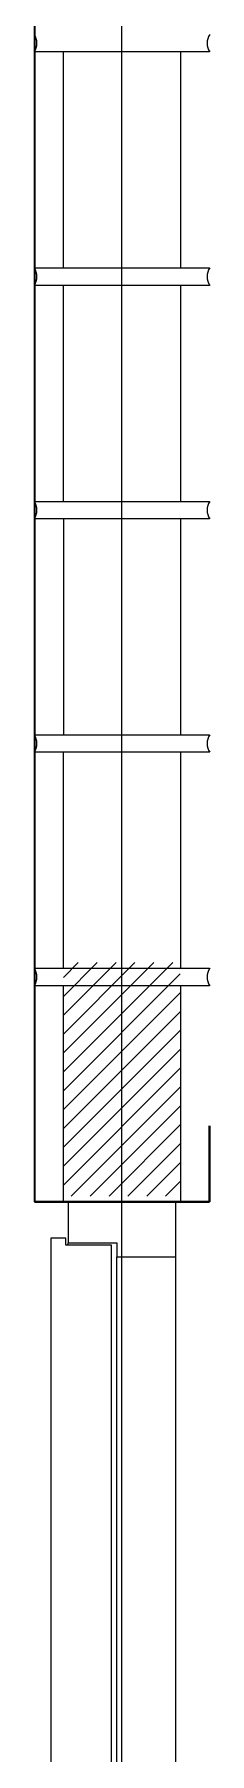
# Model space of a CAD drawing. Header units: inches. Extents: x -6 to 158, y 10 to 161.
# Drawn here: x 65.125 to 65.275, y 36.885 to 38.358 of the extents above; entities that cross this region are included whole.
import ezdxf

# ---------------------------------------------------------------- set-up
doc = ezdxf.new("R2010")
doc.units = ezdxf.units.IN
doc.header["$MEASUREMENT"] = 0
doc.linetypes.add('Grid Line', pattern=[22.225, 12.7, -3.175, 3.175, -3.175])
for name, color, linetype in [('10 HATCH 2', 9, 'Continuous'), ('2', 2, 'Continuous'), ('4 Paredes', 5, 'Continuous'), ('Bloques', 9, 'Continuous'), ('L2', 2, 'Continuous')]:
    doc.layers.add(name, color=color, linetype=linetype)
doc.layers.add('A-WALL', color=5, linetype='Continuous', lineweight=9)
doc.layers.add('S-GRID', color=1, linetype='Continuous', lineweight=9)

msp = doc.modelspace()

# ---------------------------------------------------------------- hatches: boundary and pattern name
at = {"layer": '10 HATCH 2'}
h = msp.add_hatch(dxfattribs=at)
h.set_pattern_fill('ANSI31', color=251, scale=0.0036)
h.set_pattern_definition([(45, (-3111.67057, -1566.403653), (-0.00808223051, 0.00808223051), [])])
h.paths.add_polyline_path([(65.2495, 37.5625), (65.1995, 37.5625), (65.1995, 37.3625), (65.2495, 37.3625)])
h.paths.add_polyline_path([(65.1995, 37.5625), (65.1495, 37.5625), (65.1495, 37.3625), (65.1995, 37.3625)])

# ---------------------------------------------------------------- linework, layer by layer
at = {"layer": '2'}
for p, q in [((65.1537, 37.3576), (65.1537, 37.3225)), ((65.2457, 37.3105), (65.2457, 37.3576)), ((65.1537, 37.3225), (65.1952, 37.3225)), ((65.1952, 37.3225), (65.1952, 37.3105)), ((65.1952, 37.3105), (65.2457, 37.3105))]:
    msp.add_line(p, q, dxfattribs=at)
at = {"layer": '2', "lineweight": 18}
for p, q in [((65.1517, 37.3265), (65.1387, 37.3265)), ((65.1387, 37.3265), (65.1387, 35.2745)), ((65.1517, 37.3205), (65.1517, 37.3265)), ((65.1907, 37.3205), (65.1517, 37.3205)), ((65.1907, 35.2805), (65.1907, 37.3205))]:
    msp.add_line(p, q, dxfattribs=at)
at = {"layer": '2', "lineweight": 9}
for p, q in [((65.1537, 37.3205), (65.1537, 37.3225)), ((65.1952, 35.2845), (65.1952, 37.3105)), ((65.2457, 35.2845), (65.2457, 37.3105))]:
    msp.add_line(p, q, dxfattribs=at)
at = {"layer": '4 Paredes', "lineweight": 40}
for p, q in [((65.2747, 37.3576), (65.2747, 37.4226)), ((65.1247, 37.3576), (65.2747, 37.3576))]:
    msp.add_line(p, q, dxfattribs=at)
at = {"layer": 'A-WALL', "lineweight": 35}
msp.add_line((65.1247, 39.9097), (65.1247, 37.3576), dxfattribs=at)
at = {"layer": 'Bloques'}
for p, q in [((65.1497, 38.3426), (65.1247, 38.3426)), ((65.2497, 38.3426), (65.1497, 38.3426)), ((65.2747, 38.3426), (65.2497, 38.3426)), ((65.2747, 38.3426), (65.2497, 38.3426)), ((65.2747, 38.3426), (65.2497, 38.3426)), ((65.1247, 38.1576), (65.1497, 38.1576)), ((65.1497, 38.1576), (65.2497, 38.1576)), ((65.2497, 38.1576), (65.2747, 38.1576)), ((65.1497, 38.1426), (65.1247, 38.1426)), ((65.2497, 38.1426), (65.1247, 38.1426)), ((65.2747, 38.1426), (65.2497, 38.1426)), ((65.2747, 38.1426), (65.2497, 38.1426)), ((65.1247, 37.9576), (65.2747, 37.9576)), ((65.1247, 37.9576), (65.2747, 37.9576)), ((65.1247, 37.9576), (65.1497, 37.9576)), ((65.1247, 37.9576), (65.1497, 37.9576)), ((65.1397, 37.9576), (65.1497, 37.9576)), ((65.1497, 37.9576), (65.2297, 37.9576)), ((65.1497, 37.9576), (65.2497, 37.9576)), ((65.1497, 37.9576), (65.2497, 37.9576)), ((65.2497, 37.9576), (65.2747, 37.9576)), ((65.2497, 37.9576), (65.2747, 37.9576)), ((65.2747, 37.9426), (65.1247, 37.9426)), ((65.1247, 37.7576), (65.1497, 37.7576)), ((65.1397, 37.7576), (65.2497, 37.7576)), ((65.2497, 37.7576), (65.2747, 37.7576)), ((65.1497, 37.7426), (65.1247, 37.7426)), ((65.2497, 37.7426), (65.1497, 37.7426)), ((65.2747, 37.7426), (65.2497, 37.7426)), ((65.2747, 37.7426), (65.2497, 37.7426)), ((65.2747, 37.7426), (65.2497, 37.7426)), ((65.1247, 37.5576), (65.1497, 37.5576)), ((65.1497, 37.5576), (65.2497, 37.5576)), ((65.2497, 37.5576), (65.2747, 37.5576)), ((65.1497, 37.5426), (65.1247, 37.5426)), ((65.2497, 37.5426), (65.1247, 37.5426)), ((65.2747, 37.5426), (65.2497, 37.5426)), ((65.2747, 37.5426), (65.2497, 37.5426))]:
    msp.add_line(p, q, dxfattribs=at)
for centre, start, end in [((65.113, 38.3501), 327.4601, 32.5399), ((65.2865, 38.3501), 147.4601, 212.5399), ((65.113, 38.1501), 327.4601, 32.5399), ((65.2865, 38.1501), 147.4601, 212.5399), ((65.113, 37.9501), 327.4601, 32.5399), ((65.2865, 37.9501), 147.4601, 212.5399), ((65.113, 37.7501), 327.4601, 32.5399), ((65.2865, 37.7501), 147.4601, 212.5399), ((65.113, 37.5501), 327.4601, 32.5399), ((65.2865, 37.5501), 147.4601, 212.5399)]:
    msp.add_arc(centre, 0.0139, start, end, dxfattribs=at)
at = {"layer": 'L2', "ltscale": 0.3}
for p, q in [((65.1497, 38.1576), (65.1497, 38.3426)), ((65.2497, 38.3426), (65.2497, 38.1576)), ((65.1497, 37.9576), (65.1497, 38.1426)), ((65.2497, 38.1426), (65.2497, 37.9576)), ((65.1497, 37.9426), (65.1497, 37.7576)), ((65.2497, 37.9426), (65.2497, 37.7576)), ((65.1497, 37.5576), (65.1497, 37.7426)), ((65.2497, 37.7426), (65.2497, 37.5576)), ((65.1497, 37.3576), (65.1497, 37.5426)), ((65.2497, 37.5426), (65.2497, 37.3576))]:
    msp.add_line(p, q, dxfattribs=at)
at = {"layer": 'S-GRID', "linetype": 'Grid Line'}
msp.add_line((65.1997, 32.2625), (65.1997, 39.9097), dxfattribs=at)

doc.saveas('drawing.dxf')
